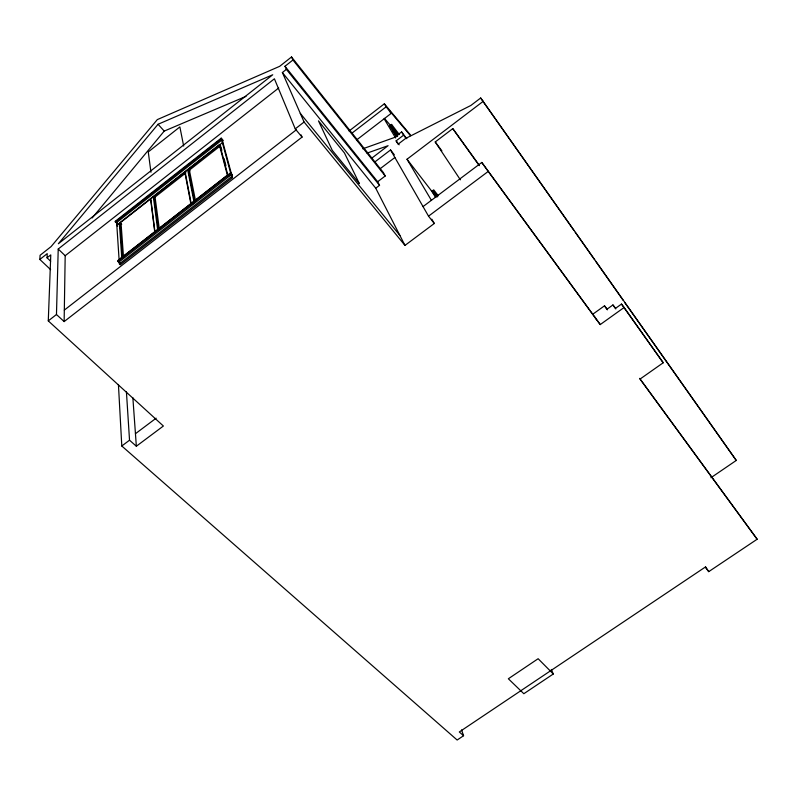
<?xml version="1.0" encoding="UTF-8"?>
<svg xmlns="http://www.w3.org/2000/svg" width="797" height="797" viewBox="0 0 797 797"><rect width="100%" height="100%" fill="white"/><g stroke="black" fill="none" stroke-linecap="round" stroke-linejoin="round"><path stroke-width="1.2" d="M64.139 321.58L65.185 255.717L58.221 249.023L274.407 78.793L295.249 128.885L302.043 137.114L64.139 321.58L56.467 314.516L58.221 249.023M126.424 391.875L129.532 440.203L136.347 446.23L163.385 426.016L48.278 320.882L50.779 254.881L47.053 257.81L50.649 261.237M47.053 257.81L47.232 253.625L39.85 259.453L50.619 269.635M39.85 259.453L40.079 255.289L51.088 246.602L157.318 119.6L279.667 66.33L291.523 56.976L383.307 172.461L385.21 175.998L377.668 181.726L379.541 185.342L375.746 188.212L404.976 245.406L434.295 223.489L431.815 219.185M92.183 217.96L164.222 131.087L245.994 96.377M158.055 124.272L58.36 243.743L272.733 74.769L158.055 124.272L164.222 131.087M379.541 185.342L286.382 69.369L284.987 66.271L292.957 59.994L291.523 56.976M404.976 245.406L304.085 122.021L282.377 72.517L286.382 69.369M65.185 255.717L278.701 87.999M117.508 223.439L117.029 223.818L115.256 221.297L221.207 138.15L222.841 140.003L222.532 141.079L231.788 175.121L232.316 174.712L230.602 172.78L117.777 260.599L117.817 261.326L119.64 263.14L120.148 262.741L119.241 261.834L231.11 174.802L232.465 177.592L120.287 264.803L119.381 263.897L119.241 261.834M115.306 222.074L221.397 138.837L221.207 138.15M222.532 141.079L221.715 140.152L116.651 222.572L119.112 259.872M121.712 224.326L121.074 223.668L120.227 224.326L122.529 257.401M158.394 229.526L154.2 197.706L185.94 172.829M194.568 201.272L188.53 170.807L220.61 145.662L219.793 144.725M117.817 261.326L230.771 173.427L230.602 172.78M194.169 202.757L191.439 204.889L185.113 171.913M230.004 174.872L228.161 176.306L219.693 144.377L119.341 223.06L121.782 257.8M231.967 175.768L232.316 174.712M119.381 263.897L231.598 176.625L231.11 174.802M48.278 320.882L56.467 314.516M295.249 128.885L304.085 122.021M64.318 310.103L296.345 129.791M349.076 131.007L384.353 103.809L410.186 134.633M351.806 133.258L386.176 106.788L384.353 103.809M356.807 139.804L391.197 113.373L389.813 111.112L410.455 135.709M391.596 124.422L390.112 126.185L391.596 124.422L399.347 134.603M398.002 134.653L391.217 125.816L390.341 126.494L396.169 136.207M391.297 128.078L392.174 127.41L397.862 134.813M393.389 128.994L392.522 129.662L396.786 136.795M406.809 138.718L401.598 131.913L394.166 137.592L362.784 148.81M371.372 158.473L388.099 145.682L367.018 153.134M710.924 477.732L736.269 460.437L480.671 98.001L470.858 105.463L405.613 138.459L398.092 144.197L396.119 140.88L403.601 135.161L401.598 131.913M374.859 161.94L390.55 149.956L394.336 154.817M380.209 168.675L394.874 157.507M431.396 200.316L407.018 159.241L483.311 101.249M460.377 179.823L435.222 141.966L452.796 128.626L479.435 165.457M437.623 196.839L433.09 190.991L432.143 191.708L435.63 197.487M433.698 194.289L434.654 193.571L436.367 195.773L435.411 196.49M423.038 206.592L481.786 162.449L600.231 324.578L624.131 307.483L663.214 362.765L640.061 379.053L757.15 539.23L708.732 571.638L705.196 567.145L459.301 731.965L463.565 735.731L457.149 740.024L121.792 446.001L118.424 384.463M135.45 433.698L156.152 418.176M121.792 446.001L129.532 440.203M434.295 223.489L428.527 216.166L488.262 171.405L481.786 162.449M592.749 314.247L604.495 305.819L607.025 309.196L612.943 304.952L615.533 308.349L621.491 304.075L624.131 307.483M553.297 673.993L523.838 693.719L508.356 678.765L538.134 658.721L553.297 673.993L551.285 669.47M117.697 226.308L116.84 225.441L222.403 142.683L223.22 143.609M119.371 223.449L120.227 224.326L122.599 257.471M115.256 221.297L116.97 223.03M154.2 197.706L153.353 196.809L157.657 229.825M190.015 170.807L189.387 170.13L195.614 201.262M188.53 170.807L187.694 169.891L193.93 201.541M230.771 173.427L232.495 175.36M231.598 176.625L232.465 177.592M220.351 147.037L219.743 146.339L227.653 176.276M221.397 138.837L223.021 140.69M384.413 118.374L390.859 125.856M300.29 113.363L399.895 235.464M282.377 72.517L375.746 188.212M284.987 66.271L377.668 181.726M292.957 59.994L385.21 175.998M407.018 159.241L435.939 196.6M663.214 362.765L621.491 304.075M396.119 140.88L399.158 144.815M438.29 195.763L433.717 189.855L431.815 191.29L431.396 190.583M736.269 460.437L624.679 302.442M389.853 125.757L394.346 131.605M403.601 135.161L405.872 138.13M386.176 106.788L391.197 113.373M435.222 141.966L441.877 150.842M594.941 317.256L596.405 319.258M639.612 378.366L757.15 539.23M488.262 171.405L600.231 324.578M604.495 305.819L607.394 309.854M452.796 128.626L479.256 165.646M612.943 304.952L615.782 308.937M480.671 98.001L573.81 230.223M575.245 232.256L594.592 259.722M596.026 261.755L623.254 300.399M705.524 566.707L708.732 571.638M433.09 190.991L436.587 196.759M396.199 135.759L392.522 129.662L396.727 136.546M393.26 128.775L397.673 136.118M391.217 125.816L397.055 135.53M384.154 118.783L395.591 137.981M390.55 149.956L428.527 216.166M301.107 134.902L302.043 137.114M461.573 729.903L463.565 735.731M221.715 140.152L230.931 174.154M220.918 146.827L221.855 150.344M224.037 158.543L225.91 165.567M227.304 175.34L120.965 258.118M183.669 146.05L179.873 126.912L148.272 151.928L150.952 172.242M185.083 173.497L191.071 204.799M155.046 197.038L159.38 229.506M150.792 198.812L154.957 231.927M150.792 200.376L154.738 231.797M121.074 223.668L123.535 257.441M132.86 397.693L136.347 446.23M119.59 262.402L119.64 263.14M359.377 183.619L332.239 150.304L318.481 120.865L344.453 152.974L359.377 183.619"/></g></svg>
